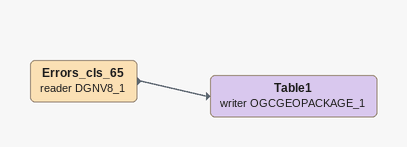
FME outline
Errors_cls_65 (reader DGNV8_1)
    -> Table1 (writer OGCGEOPACKAGE_1)
Table1 (writer OGCGEOPACKAGE_1)
